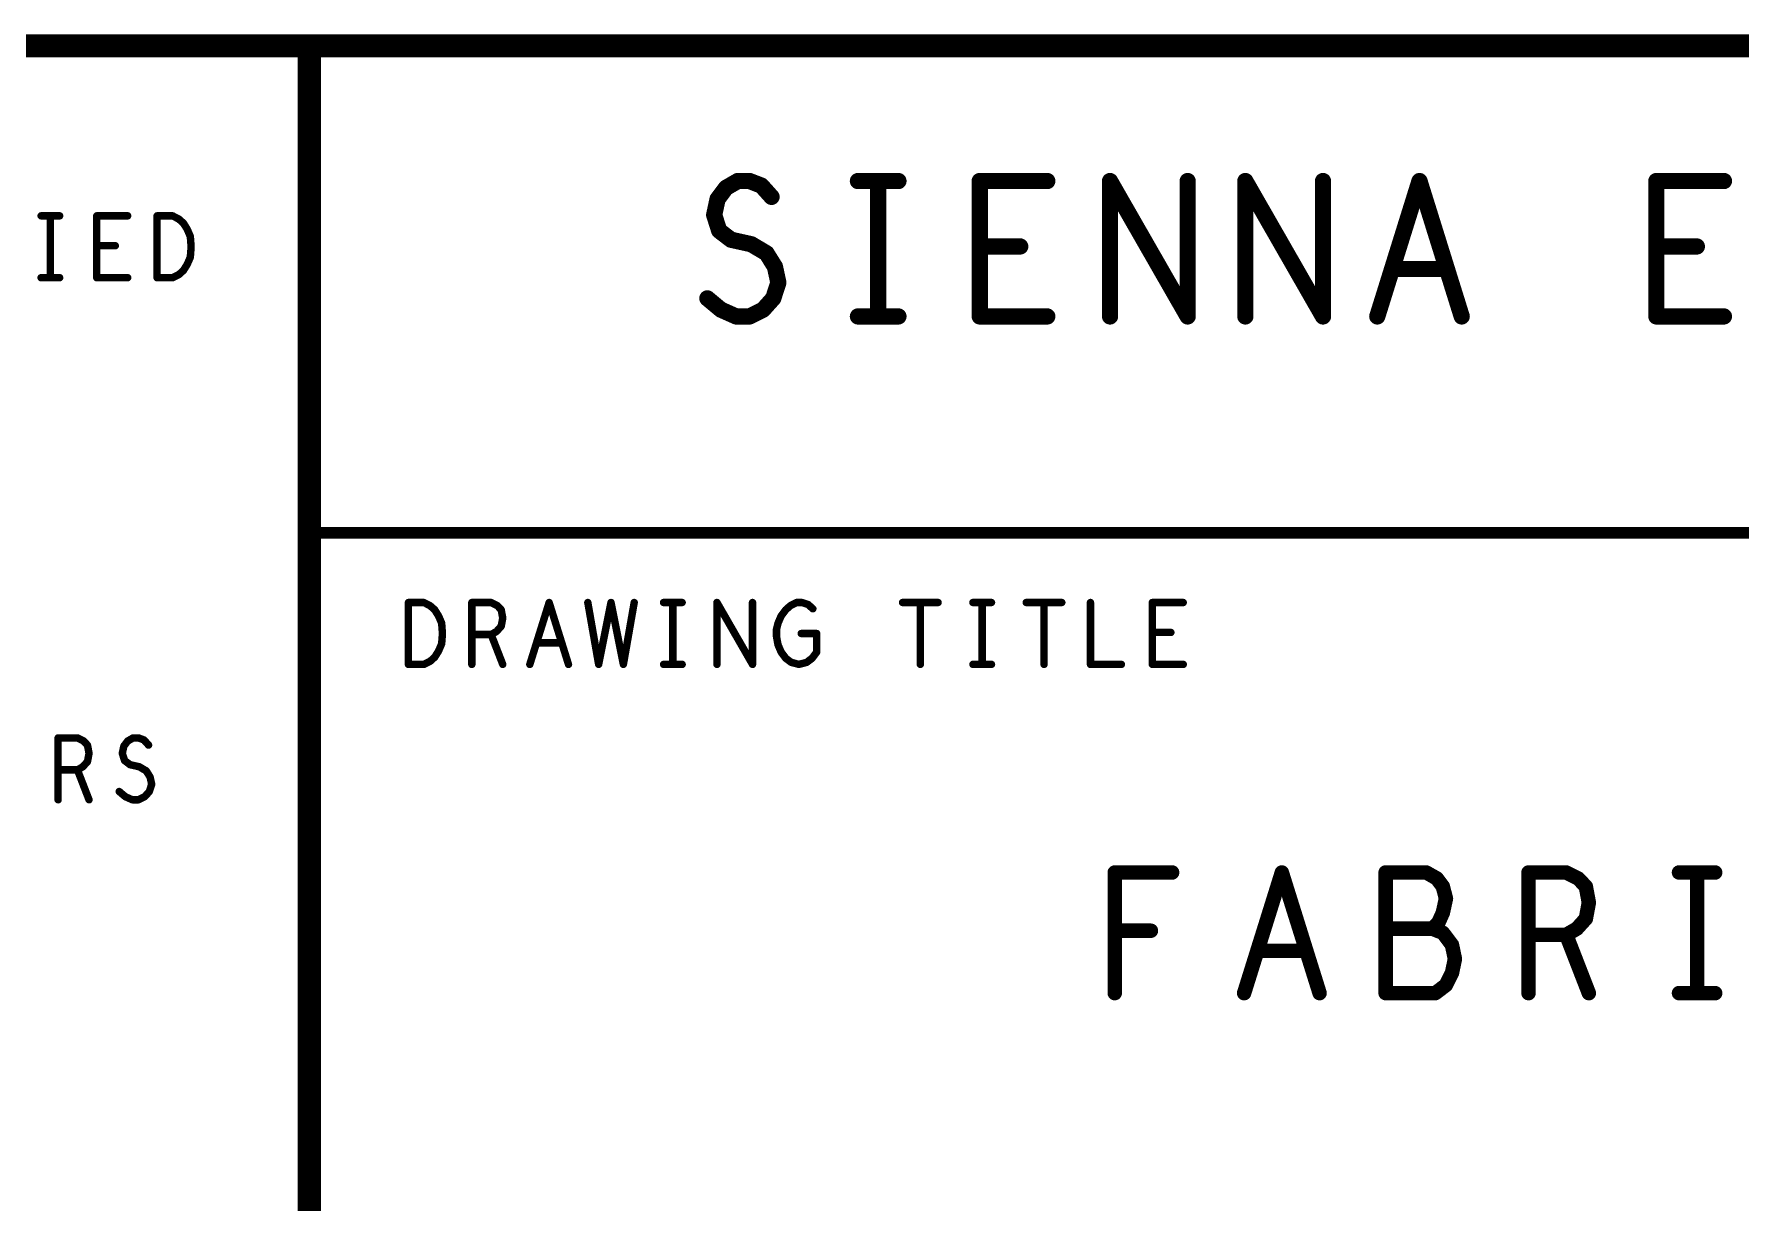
# Model space of a CAD drawing. Extents: x -14.2 to 19.9, y -5.2 to 16.9.
# Drawn here: x 13.374 to 15.581, y -3.643 to -2.132 of the extents above; entities that cross this region are included whole.
import ezdxf

# ---------------------------------------------------------------- set-up
doc = ezdxf.new("R2010")
doc.units = 0
doc.layers.get('0').update_dxf_attribs({"linetype": 'CONTINUOUS'})
doc.layers.add('FAB', color=2, linetype='CONTINUOUS')

# ---------------------------------------------------------------- blocks, each defined once
blk = doc.blocks.new('ROUND_138')
at = {"const_width": 0.015}
blk.add_lwpolyline([(-0.0075, 0, 1), (0.0075, 0, 1)], format="xyb", close=True, dxfattribs=at)
blk = doc.blocks.new('ROUND_105')
at = {"const_width": 0.0075}
blk.add_lwpolyline([(-0.00375, 0, 1), (0.00375, 0, 1)], format="xyb", close=True, dxfattribs=at)
blk = doc.blocks.new('ROUND_177')
at = {"const_width": 0.00936}
blk.add_lwpolyline([(-0.00468, 0, 1), (0.00468, 0, 1)], format="xyb", close=True, dxfattribs=at)
blk = doc.blocks.new('ROUND_179')
at = {"const_width": 0.0105}
blk.add_lwpolyline([(-0.00525, 0, 1), (0.00525, 0, 1)], format="xyb", close=True, dxfattribs=at)
blk = doc.blocks.new('ROUND_176')
at = {"const_width": 0.0048}
blk.add_lwpolyline([(-0.0024, 0, 1), (0.0024, 0, 1)], format="xyb", close=True, dxfattribs=at)

msp = doc.modelspace()

# ---------------------------------------------------------------- linework, layer by layer
at = {"layer": 'FAB'}
for points, const_width in [([(11.2301, -2.1473), (13.7501, -2.1473)], 0.03), ([(13.7301, -2.7973), (13.7301, -2.1473)], 0.03), ([(13.7301, -2.1473), (18.8501, -2.1473)], 0.03), ([(14.2688, -2.331), (14.284, -2.3222)], 0.021), ([(14.284, -2.3222), (14.2993, -2.3222)], 0.021), ([(14.2993, -2.3222), (14.3146, -2.3281)], 0.021), ([(14.4394, -2.3222), (14.4918, -2.3222)], 0.021), ([(14.4656, -2.3222), (14.4656, -2.4973)], 0.021), ([(14.5969, -2.4973), (14.5969, -2.3222)], 0.021), ([(14.5969, -2.3222), (14.6843, -2.3222)], 0.021), ([(14.7654, -2.4973), (14.7654, -2.3222)], 0.021), ([(14.7654, -2.3222), (14.8658, -2.4973)], 0.021), ([(14.8658, -2.4973), (14.8658, -2.3222)], 0.021), ([(14.9404, -2.4973), (14.9404, -2.3222)], 0.021), ([(14.9404, -2.3222), (15.0408, -2.4973)], 0.021), ([(15.0408, -2.4973), (15.0408, -2.3222)], 0.021), ([(15.111, -2.4973), (15.1656, -2.3222)], 0.021), ([(15.1656, -2.3222), (15.2202, -2.4973)], 0.021), ([(15.4719, -2.4973), (15.4719, -2.3222)], 0.021), ([(15.4719, -2.3222), (15.5593, -2.3222)], 0.021), ([(14.2535, -2.366), (14.2579, -2.3456)], 0.021), ([(14.2579, -2.3456), (14.2688, -2.331)], 0.021), ([(14.3146, -2.3281), (14.3277, -2.3427)], 0.021), ([(14.26, -2.3864), (14.2535, -2.366)], 0.021), ([(13.3831, -2.3672), (13.4071, -2.3672)], 0.0096), ([(13.3951, -2.3672), (13.3951, -2.4472)], 0.0096), ([(13.4551, -2.4472), (13.4551, -2.3672)], 0.0096), ([(13.4551, -2.3672), (13.4951, -2.3672)], 0.0096), ([(13.5331, -2.4472), (13.5331, -2.3672)], 0.0096), ([(13.5331, -2.3672), (13.5531, -2.3672)], 0.0096), ([(13.5531, -2.3672), (13.5611, -2.3713)], 0.0096), ([(13.5611, -2.3713), (13.5671, -2.3766)], 0.0096), ([(13.5671, -2.3766), (13.5721, -2.3846)], 0.0096), ([(13.5721, -2.3846), (13.5761, -2.3939)], 0.0096), ([(14.2753, -2.3981), (14.26, -2.3864)], 0.021), ([(13.4791, -2.4059), (13.4551, -2.4059)], 0.0096), ([(13.5761, -2.3939), (13.5771, -2.4073)], 0.0096), ([(13.5771, -2.4073), (13.5761, -2.4206)], 0.0096), ([(14.3015, -2.4039), (14.2753, -2.3981)], 0.021), ([(14.3212, -2.4156), (14.3015, -2.4039)], 0.021), ([(14.3321, -2.4331), (14.3212, -2.4156)], 0.021), ([(14.6493, -2.4068), (14.5969, -2.4068)], 0.021), ([(15.5243, -2.4068), (15.4719, -2.4068)], 0.021), ([(13.5721, -2.4299), (13.5671, -2.4379)], 0.0096), ([(13.5761, -2.4206), (13.5721, -2.4299)], 0.0096), ([(14.3365, -2.4535), (14.3321, -2.4331)], 0.021), ([(15.2005, -2.436), (15.1307, -2.436)], 0.021), ([(13.3831, -2.4472), (13.4071, -2.4472)], 0.0096), ([(13.4951, -2.4472), (13.4551, -2.4472)], 0.0096), ([(13.5531, -2.4472), (13.5331, -2.4472)], 0.0096), ([(13.5611, -2.4433), (13.5531, -2.4472)], 0.0096), ([(13.5671, -2.4379), (13.5611, -2.4433)], 0.0096), ([(14.3299, -2.4739), (14.3365, -2.4535)], 0.021), ([(14.2447, -2.4739), (14.2622, -2.4885)], 0.021), ([(14.3168, -2.4885), (14.3299, -2.4739)], 0.021), ([(14.2622, -2.4885), (14.2819, -2.4973)], 0.021), ([(14.2819, -2.4973), (14.2993, -2.4973)], 0.021), ([(14.2993, -2.4973), (14.3168, -2.4885)], 0.021), ([(14.4394, -2.4973), (14.4918, -2.4973)], 0.021), ([(14.6843, -2.4973), (14.5969, -2.4973)], 0.021), ([(15.5593, -2.4973), (15.4719, -2.4973)], 0.021), ([(13.7301, -3.9072), (13.7301, -2.7772)], 0.03), ([(13.7301, -2.7772), (18.8501, -2.7772)], 0.015), ([(13.8581, -2.9472), (13.8581, -2.8672)], 0.0096), ([(13.8581, -2.8672), (13.8781, -2.8672)], 0.0096), ([(13.8781, -2.8672), (13.8861, -2.8713)], 0.0096), ([(13.8861, -2.8713), (13.8921, -2.8766)], 0.0096), ([(13.9401, -2.9472), (13.9401, -2.8672)], 0.0096), ([(13.9401, -2.8672), (13.9651, -2.8672)], 0.0096), ([(13.9651, -2.8672), (13.9731, -2.8713)], 0.0096), ([(13.9731, -2.8713), (13.9781, -2.8766)], 0.0096), ([(14.0151, -2.9472), (14.0401, -2.8672)], 0.0096), ([(14.0401, -2.8672), (14.0651, -2.9472)], 0.0096), ([(14.0901, -2.8672), (14.1041, -2.9472)], 0.0096), ([(14.1041, -2.9472), (14.1201, -2.8672)], 0.0096), ([(14.1201, -2.8672), (14.1361, -2.9472)], 0.0096), ([(14.1361, -2.9472), (14.1501, -2.8672)], 0.0096), ([(14.1881, -2.8672), (14.2121, -2.8672)], 0.0096), ([(14.2001, -2.8672), (14.2001, -2.9472)], 0.0096), ([(14.2571, -2.9472), (14.2571, -2.8672)], 0.0096), ([(14.2571, -2.8672), (14.3031, -2.9472)], 0.0096), ([(14.3031, -2.9472), (14.3031, -2.8672)], 0.0096), ([(14.3461, -2.8766), (14.3521, -2.8713)], 0.0096), ([(14.3521, -2.8713), (14.3601, -2.8672)], 0.0096), ([(14.3601, -2.8672), (14.3671, -2.8672)], 0.0096), ([(14.3671, -2.8672), (14.3751, -2.8699)], 0.0096), ([(14.3751, -2.8699), (14.3811, -2.8753)], 0.0096), ([(14.4971, -2.8672), (14.5431, -2.8672)], 0.0096), ([(14.5201, -2.8672), (14.5201, -2.9472)], 0.0096), ([(14.5881, -2.8672), (14.6121, -2.8672)], 0.0096), ([(14.6001, -2.8672), (14.6001, -2.9472)], 0.0096), ([(14.6571, -2.8672), (14.7031, -2.8672)], 0.0096), ([(14.6801, -2.8672), (14.6801, -2.9472)], 0.0096), ([(14.7401, -2.8672), (14.7401, -2.9472)], 0.0096), ([(14.8201, -2.9472), (14.8201, -2.8672)], 0.0096), ([(14.8201, -2.8672), (14.8601, -2.8672)], 0.0096), ([(13.8921, -2.8766), (13.8971, -2.8846)], 0.0096), ([(13.8971, -2.8846), (13.9011, -2.8939)], 0.0096), ([(13.9011, -2.8939), (13.9021, -2.9073)], 0.0096), ([(13.9781, -2.8766), (13.9801, -2.8873)], 0.0096), ([(13.9801, -2.8873), (13.9781, -2.8979)], 0.0096), ([(14.3341, -2.9019), (14.3361, -2.8939)], 0.0096), ([(14.3361, -2.8939), (14.3401, -2.8846)], 0.0096), ([(14.3401, -2.8846), (14.3461, -2.8766)], 0.0096), ([(13.9021, -2.9073), (13.9011, -2.9206)], 0.0096), ([(13.9651, -2.9086), (13.9401, -2.9086)], 0.0096), ([(13.9721, -2.9046), (13.9651, -2.9086)], 0.0096), ([(13.9651, -2.9086), (13.9801, -2.9472)], 0.0096), ([(13.9781, -2.8979), (13.9721, -2.9046)], 0.0096), ([(14.3341, -2.9113), (14.3341, -2.9019)], 0.0096), ([(14.3361, -2.9219), (14.3341, -2.9113)], 0.0096), ([(14.3661, -2.9073), (14.3861, -2.9073)], 0.0096), ([(14.3861, -2.9073), (14.3861, -2.9313)], 0.0096), ([(14.8441, -2.9059), (14.8201, -2.9059)], 0.0096), ([(13.8921, -2.9379), (13.8861, -2.9433)], 0.0096), ([(13.8971, -2.9299), (13.8921, -2.9379)], 0.0096), ([(13.9011, -2.9206), (13.8971, -2.9299)], 0.0096), ([(14.0561, -2.9193), (14.0241, -2.9193)], 0.0096), ([(14.3401, -2.9313), (14.3361, -2.9219)], 0.0096), ([(14.3461, -2.9393), (14.3401, -2.9313)], 0.0096), ([(14.3531, -2.9446), (14.3461, -2.9393)], 0.0096), ([(14.3801, -2.9393), (14.3731, -2.9446)], 0.0096), ([(14.3861, -2.9313), (14.3801, -2.9393)], 0.0096), ([(13.8781, -2.9472), (13.8581, -2.9472)], 0.0096), ([(13.8861, -2.9433), (13.8781, -2.9472)], 0.0096), ([(14.1881, -2.9472), (14.2121, -2.9472)], 0.0096), ([(14.3631, -2.9472), (14.3531, -2.9446)], 0.0096), ([(14.3731, -2.9446), (14.3631, -2.9472)], 0.0096), ([(14.5881, -2.9472), (14.6121, -2.9472)], 0.0096), ([(14.7401, -2.9472), (14.7801, -2.9472)], 0.0096), ([(14.8601, -2.9472), (14.8201, -2.9472)], 0.0096), ([(13.4051, -3.1223), (13.4051, -3.0423)], 0.0096), ([(13.4051, -3.0423), (13.4301, -3.0423)], 0.0096), ([(13.4301, -3.0423), (13.4381, -3.0463)], 0.0096), ([(13.4381, -3.0463), (13.4431, -3.0516)], 0.0096), ([(13.4901, -3.0529), (13.4951, -3.0463)], 0.0096), ([(13.4951, -3.0463), (13.5021, -3.0423)], 0.0096), ([(13.5021, -3.0423), (13.5091, -3.0423)], 0.0096), ([(13.5091, -3.0423), (13.5161, -3.0449)], 0.0096), ([(13.5161, -3.0449), (13.5221, -3.0516)], 0.0096), ([(13.4431, -3.0516), (13.4451, -3.0623)], 0.0096), ([(13.4451, -3.0623), (13.4431, -3.0729)], 0.0096), ([(13.4881, -3.0623), (13.4901, -3.0529)], 0.0096), ([(13.4911, -3.0716), (13.4881, -3.0623)], 0.0096), ([(13.4981, -3.0769), (13.4911, -3.0716)], 0.0096), ([(13.4301, -3.0836), (13.4051, -3.0836)], 0.0096), ([(13.4371, -3.0796), (13.4301, -3.0836)], 0.0096), ([(13.4301, -3.0836), (13.4451, -3.1223)], 0.0096), ([(13.4431, -3.0729), (13.4371, -3.0796)], 0.0096), ([(13.5101, -3.0796), (13.4981, -3.0769)], 0.0096), ([(13.5191, -3.0849), (13.5101, -3.0796)], 0.0096), ([(13.5241, -3.0929), (13.5191, -3.0849)], 0.0096), ([(13.5261, -3.1022), (13.5241, -3.0929)], 0.0096), ([(13.4841, -3.1116), (13.4921, -3.1183)], 0.0096), ([(13.5171, -3.1183), (13.5231, -3.1116)], 0.0096), ([(13.5231, -3.1116), (13.5261, -3.1022)], 0.0096), ([(13.4921, -3.1183), (13.5011, -3.1223)], 0.0096), ([(13.5011, -3.1223), (13.5091, -3.1223)], 0.0096), ([(13.5091, -3.1223), (13.5171, -3.1183)], 0.0096), ([(14.7715, -3.3723), (14.7715, -3.2163)], 0.0187), ([(14.7715, -3.2163), (14.8457, -3.2163)], 0.0187), ([(14.9388, -3.3723), (14.9876, -3.2163)], 0.0187), ([(14.9876, -3.2163), (15.0364, -3.3723)], 0.0187), ([(15.1744, -3.2163), (15.1218, -3.2163)], 0.0187), ([(15.1218, -3.2163), (15.1218, -3.3723)], 0.0187), ([(15.1881, -3.2241), (15.1744, -3.2163)], 0.0187), ([(15.1958, -3.2345), (15.1881, -3.2241)], 0.0187), ([(15.3066, -3.3723), (15.3066, -3.2163)], 0.0187), ([(15.3066, -3.2163), (15.3553, -3.2163)], 0.0187), ([(15.3553, -3.2163), (15.3709, -3.2241)], 0.0187), ([(15.3709, -3.2241), (15.3807, -3.2345)], 0.0187), ([(15.5012, -3.2163), (15.548, -3.2163)], 0.0187), ([(15.5246, -3.2163), (15.5246, -3.3723)], 0.0187), ([(15.1998, -3.25), (15.1958, -3.2345)], 0.0187), ([(15.1958, -3.2683), (15.1998, -3.25)], 0.0187), ([(15.3807, -3.2345), (15.3846, -3.2553)], 0.0187), ([(15.19, -3.2813), (15.1958, -3.2683)], 0.0187), ([(15.3846, -3.2553), (15.3807, -3.2761)], 0.0187), ([(14.8183, -3.2916), (14.7715, -3.2916)], 0.0187), ([(15.1822, -3.289), (15.1218, -3.289)], 0.0187), ([(15.1822, -3.289), (15.19, -3.2813)], 0.0187), ([(15.1958, -3.2943), (15.1822, -3.289)], 0.0187), ([(15.2076, -3.3099), (15.1958, -3.2943)], 0.0187), ([(15.3553, -3.2969), (15.3066, -3.2969)], 0.0187), ([(15.369, -3.289), (15.3553, -3.2969)], 0.0187), ([(15.3553, -3.2969), (15.3846, -3.3723)], 0.0187), ([(15.3807, -3.2761), (15.369, -3.289)], 0.0187), ([(15.0188, -3.3177), (14.9564, -3.3177)], 0.0187), ([(15.2114, -3.3281), (15.2076, -3.3099)], 0.0187), ([(15.2076, -3.3463), (15.2114, -3.3281)], 0.0187), ([(15.1861, -3.3723), (15.1998, -3.3619)], 0.0187), ([(15.1998, -3.3619), (15.2076, -3.3463)], 0.0187), ([(15.1218, -3.3723), (15.1861, -3.3723)], 0.0187), ([(15.5012, -3.3723), (15.548, -3.3723)], 0.0187)]:
    msp.add_lwpolyline(points, dxfattribs=dict(at, const_width=const_width))

# ---------------------------------------------------------------- block references
for name, p in [('ROUND_138', (13.7301, -2.1473)), ('ROUND_138', (13.7301, -2.1473)), ('ROUND_138', (13.7501, -2.1473)), ('ROUND_179', (14.284, -2.3222)), ('ROUND_179', (14.284, -2.3222)), ('ROUND_179', (14.2993, -2.3222)), ('ROUND_179', (14.2993, -2.3222)), ('ROUND_179', (14.4394, -2.3222)), ('ROUND_179', (14.4656, -2.3222)), ('ROUND_179', (14.4918, -2.3222)), ('ROUND_179', (14.5969, -2.3222)), ('ROUND_179', (14.5969, -2.3222)), ('ROUND_179', (14.6843, -2.3222)), ('ROUND_179', (14.7654, -2.3222)), ('ROUND_179', (14.7654, -2.3222)), ('ROUND_179', (14.8658, -2.3222)), ('ROUND_179', (14.9404, -2.3222)), ('ROUND_179', (14.9404, -2.3222)), ('ROUND_179', (15.0408, -2.3222)), ('ROUND_179', (15.1656, -2.3222)), ('ROUND_179', (15.1656, -2.3222)), ('ROUND_179', (15.4719, -2.3222)), ('ROUND_179', (15.4719, -2.3222)), ('ROUND_179', (15.5593, -2.3222)), ('ROUND_179', (14.2579, -2.3456)), ('ROUND_179', (14.2579, -2.3456)), ('ROUND_179', (14.2688, -2.331)), ('ROUND_179', (14.2688, -2.331)), ('ROUND_179', (14.3146, -2.3281)), ('ROUND_179', (14.3146, -2.3281)), ('ROUND_179', (14.3277, -2.3427)), ('ROUND_179', (14.2535, -2.366)), ('ROUND_179', (14.2535, -2.366)), ('ROUND_176', (13.3831, -2.3672)), ('ROUND_176', (13.3951, -2.3672)), ('ROUND_176', (13.4071, -2.3672)), ('ROUND_176', (13.4551, -2.3672)), ('ROUND_176', (13.4551, -2.3672)), ('ROUND_176', (13.4951, -2.3672)), ('ROUND_176', (13.5331, -2.3672)), ('ROUND_176', (13.5331, -2.3672)), ('ROUND_176', (13.5531, -2.3672)), ('ROUND_176', (13.5531, -2.3672)), ('ROUND_176', (13.5611, -2.3713)), ('ROUND_176', (13.5611, -2.3713)), ('ROUND_176', (13.5671, -2.3766)), ('ROUND_176', (13.5671, -2.3766)), ('ROUND_176', (13.5721, -2.3846)), ('ROUND_176', (13.5721, -2.3846)), ('ROUND_179', (14.26, -2.3864)), ('ROUND_179', (14.26, -2.3864)), ('ROUND_176', (13.4551, -2.4059)), ('ROUND_176', (13.4791, -2.4059)), ('ROUND_176', (13.5761, -2.3939)), ('ROUND_176', (13.5761, -2.3939)), ('ROUND_176', (13.5771, -2.4073)), ('ROUND_176', (13.5771, -2.4073)), ('ROUND_179', (14.2753, -2.3981)), ('ROUND_179', (14.2753, -2.3981)), ('ROUND_179', (14.3015, -2.4039)), ('ROUND_179', (14.3015, -2.4039)), ('ROUND_179', (14.3212, -2.4156)), ('ROUND_179', (14.3212, -2.4156)), ('ROUND_179', (14.5969, -2.4068)), ('ROUND_179', (14.6493, -2.4068)), ('ROUND_179', (15.4719, -2.4068)), ('ROUND_179', (15.5243, -2.4068)), ('ROUND_176', (13.5721, -2.4299)), ('ROUND_176', (13.5721, -2.4299)), ('ROUND_176', (13.5761, -2.4206)), ('ROUND_176', (13.5761, -2.4206)), ('ROUND_179', (14.3321, -2.4331)), ('ROUND_179', (14.3321, -2.4331)), ('ROUND_179', (15.1307, -2.436)), ('ROUND_179', (15.2005, -2.436)), ('ROUND_176', (13.3831, -2.4472)), ('ROUND_176', (13.3951, -2.4472)), ('ROUND_176', (13.4071, -2.4472)), ('ROUND_176', (13.4551, -2.4472)), ('ROUND_176', (13.4551, -2.4472)), ('ROUND_176', (13.4951, -2.4472)), ('ROUND_176', (13.5331, -2.4472)), ('ROUND_176', (13.5331, -2.4472)), ('ROUND_176', (13.5531, -2.4472)), ('ROUND_176', (13.5531, -2.4472)), ('ROUND_176', (13.5611, -2.4433)), ('ROUND_176', (13.5611, -2.4433)), ('ROUND_176', (13.5671, -2.4379)), ('ROUND_176', (13.5671, -2.4379)), ('ROUND_179', (14.3365, -2.4535)), ('ROUND_179', (14.3365, -2.4535)), ('ROUND_179', (14.2447, -2.4739)), ('ROUND_179', (14.3299, -2.4739)), ('ROUND_179', (14.3299, -2.4739)), ('ROUND_179', (14.2622, -2.4885)), ('ROUND_179', (14.2622, -2.4885)), ('ROUND_179', (14.2819, -2.4973)), ('ROUND_179', (14.2819, -2.4973)), ('ROUND_179', (14.2993, -2.4973)), ('ROUND_179', (14.2993, -2.4973)), ('ROUND_179', (14.3168, -2.4885)), ('ROUND_179', (14.3168, -2.4885)), ('ROUND_179', (14.4394, -2.4973)), ('ROUND_179', (14.4656, -2.4973)), ('ROUND_179', (14.4918, -2.4973)), ('ROUND_179', (14.5969, -2.4973)), ('ROUND_179', (14.5969, -2.4973)), ('ROUND_179', (14.6843, -2.4973)), ('ROUND_179', (14.7654, -2.4973)), ('ROUND_179', (14.8658, -2.4973)), ('ROUND_179', (14.8658, -2.4973)), ('ROUND_179', (14.9404, -2.4973)), ('ROUND_179', (15.0408, -2.4973)), ('ROUND_179', (15.0408, -2.4973)), ('ROUND_179', (15.111, -2.4973)), ('ROUND_179', (15.2202, -2.4973)), ('ROUND_179', (15.4719, -2.4973)), ('ROUND_179', (15.4719, -2.4973)), ('ROUND_179', (15.5593, -2.4973)), ('ROUND_138', (13.7301, -2.7772)), ('ROUND_105', (13.7301, -2.7772)), ('ROUND_138', (13.7301, -2.7973)), ('ROUND_176', (13.8581, -2.8672)), ('ROUND_176', (13.8581, -2.8672)), ('ROUND_176', (13.8781, -2.8672)), ('ROUND_176', (13.8781, -2.8672)), ('ROUND_176', (13.8861, -2.8713)), ('ROUND_176', (13.8861, -2.8713)), ('ROUND_176', (13.9401, -2.8672)), ('ROUND_176', (13.9401, -2.8672)), ('ROUND_176', (13.9651, -2.8672)), ('ROUND_176', (13.9651, -2.8672)), ('ROUND_176', (13.9731, -2.8713)), ('ROUND_176', (13.9731, -2.8713)), ('ROUND_176', (14.0401, -2.8672)), ('ROUND_176', (14.0401, -2.8672)), ('ROUND_176', (14.0901, -2.8672)), ('ROUND_176', (14.1201, -2.8672)), ('ROUND_176', (14.1201, -2.8672)), ('ROUND_176', (14.1501, -2.8672)), ('ROUND_176', (14.1881, -2.8672)), ('ROUND_176', (14.2001, -2.8672)), ('ROUND_176', (14.2121, -2.8672)), ('ROUND_176', (14.2571, -2.8672)), ('ROUND_176', (14.2571, -2.8672)), ('ROUND_176', (14.3031, -2.8672)), ('ROUND_176', (14.3521, -2.8713)), ('ROUND_176', (14.3521, -2.8713)), ('ROUND_176', (14.3601, -2.8672)), ('ROUND_176', (14.3601, -2.8672)), ('ROUND_176', (14.3671, -2.8672)), ('ROUND_176', (14.3671, -2.8672)), ('ROUND_176', (14.3751, -2.8699)), ('ROUND_176', (14.3751, -2.8699)), ('ROUND_176', (14.4971, -2.8672)), ('ROUND_176', (14.5201, -2.8672)), ('ROUND_176', (14.5431, -2.8672)), ('ROUND_176', (14.5881, -2.8672)), ('ROUND_176', (14.6001, -2.8672)), ('ROUND_176', (14.6121, -2.8672)), ('ROUND_176', (14.6571, -2.8672)), ('ROUND_176', (14.6801, -2.8672)), ('ROUND_176', (14.7031, -2.8672)), ('ROUND_176', (14.7401, -2.8672)), ('ROUND_176', (14.8201, -2.8672)), ('ROUND_176', (14.8201, -2.8672)), ('ROUND_176', (14.8601, -2.8672)), ('ROUND_176', (13.8921, -2.8766)), ('ROUND_176', (13.8921, -2.8766)), ('ROUND_176', (13.8971, -2.8846)), ('ROUND_176', (13.8971, -2.8846)), ('ROUND_176', (13.9011, -2.8939)), ('ROUND_176', (13.9011, -2.8939)), ('ROUND_176', (13.9781, -2.8766)), ('ROUND_176', (13.9781, -2.8766)), ('ROUND_176', (13.9801, -2.8873)), ('ROUND_176', (13.9801, -2.8873)), ('ROUND_176', (14.3361, -2.8939)), ('ROUND_176', (14.3361, -2.8939)), ('ROUND_176', (14.3401, -2.8846)), ('ROUND_176', (14.3401, -2.8846)), ('ROUND_176', (14.3461, -2.8766)), ('ROUND_176', (14.3461, -2.8766)), ('ROUND_176', (14.3811, -2.8753)), ('ROUND_176', (13.9021, -2.9073)), ('ROUND_176', (13.9021, -2.9073)), ('ROUND_176', (13.9401, -2.9086)), ('ROUND_176', (13.9651, -2.9086)), ('ROUND_176', (13.9651, -2.9086)), ('ROUND_176', (13.9651, -2.9086)), ('ROUND_176', (13.9721, -2.9046)), ('ROUND_176', (13.9721, -2.9046)), ('ROUND_176', (13.9781, -2.8979)), ('ROUND_176', (13.9781, -2.8979)), ('ROUND_176', (14.3341, -2.9019)), ('ROUND_176', (14.3341, -2.9019)), ('ROUND_176', (14.3341, -2.9113)), ('ROUND_176', (14.3341, -2.9113)), ('ROUND_176', (14.3661, -2.9073)), ('ROUND_176', (14.3861, -2.9073)), ('ROUND_176', (14.3861, -2.9073)), ('ROUND_176', (14.8201, -2.9059)), ('ROUND_176', (14.8441, -2.9059)), ('ROUND_176', (13.8921, -2.9379)), ('ROUND_176', (13.8921, -2.9379)), ('ROUND_176', (13.8971, -2.9299)), ('ROUND_176', (13.8971, -2.9299)), ('ROUND_176', (13.9011, -2.9206)), ('ROUND_176', (13.9011, -2.9206)), ('ROUND_176', (14.0241, -2.9193)), ('ROUND_176', (14.0561, -2.9193)), ('ROUND_176', (14.3361, -2.9219)), ('ROUND_176', (14.3361, -2.9219)), ('ROUND_176', (14.3401, -2.9313)), ('ROUND_176', (14.3401, -2.9313)), ('ROUND_176', (14.3461, -2.9393)), ('ROUND_176', (14.3461, -2.9393)), ('ROUND_176', (14.3801, -2.9393)), ('ROUND_176', (14.3801, -2.9393)), ('ROUND_176', (14.3861, -2.9313)), ('ROUND_176', (14.3861, -2.9313)), ('ROUND_176', (13.8581, -2.9472)), ('ROUND_176', (13.8581, -2.9472)), ('ROUND_176', (13.8781, -2.9472)), ('ROUND_176', (13.8781, -2.9472)), ('ROUND_176', (13.8861, -2.9433)), ('ROUND_176', (13.8861, -2.9433)), ('ROUND_176', (13.9401, -2.9472)), ('ROUND_176', (13.9801, -2.9472)), ('ROUND_176', (14.0151, -2.9472)), ('ROUND_176', (14.0651, -2.9472)), ('ROUND_176', (14.1041, -2.9472)), ('ROUND_176', (14.1041, -2.9472)), ('ROUND_176', (14.1361, -2.9472)), ('ROUND_176', (14.1361, -2.9472)), ('ROUND_176', (14.1881, -2.9472)), ('ROUND_176', (14.2001, -2.9472)), ('ROUND_176', (14.2121, -2.9472)), ('ROUND_176', (14.2571, -2.9472)), ('ROUND_176', (14.3031, -2.9472)), ('ROUND_176', (14.3031, -2.9472)), ('ROUND_176', (14.3531, -2.9446)), ('ROUND_176', (14.3531, -2.9446)), ('ROUND_176', (14.3631, -2.9472)), ('ROUND_176', (14.3631, -2.9472)), ('ROUND_176', (14.3731, -2.9446)), ('ROUND_176', (14.3731, -2.9446)), ('ROUND_176', (14.5201, -2.9472)), ('ROUND_176', (14.5881, -2.9472)), ('ROUND_176', (14.6001, -2.9472)), ('ROUND_176', (14.6121, -2.9472)), ('ROUND_176', (14.6801, -2.9472)), ('ROUND_176', (14.7401, -2.9472)), ('ROUND_176', (14.7401, -2.9472)), ('ROUND_176', (14.7801, -2.9472)), ('ROUND_176', (14.8201, -2.9472)), ('ROUND_176', (14.8201, -2.9472)), ('ROUND_176', (14.8601, -2.9472)), ('ROUND_176', (13.4051, -3.0423)), ('ROUND_176', (13.4051, -3.0423)), ('ROUND_176', (13.4301, -3.0423)), ('ROUND_176', (13.4301, -3.0423)), ('ROUND_176', (13.4381, -3.0463)), ('ROUND_176', (13.4381, -3.0463)), ('ROUND_176', (13.4951, -3.0463)), ('ROUND_176', (13.4951, -3.0463)), ('ROUND_176', (13.5021, -3.0423)), ('ROUND_176', (13.5021, -3.0423)), ('ROUND_176', (13.5091, -3.0423)), ('ROUND_176', (13.5091, -3.0423)), ('ROUND_176', (13.5161, -3.0449)), ('ROUND_176', (13.5161, -3.0449)), ('ROUND_176', (13.4431, -3.0516)), ('ROUND_176', (13.4431, -3.0516)), ('ROUND_176', (13.4451, -3.0623)), ('ROUND_176', (13.4451, -3.0623)), ('ROUND_176', (13.4881, -3.0623)), ('ROUND_176', (13.4881, -3.0623)), ('ROUND_176', (13.4901, -3.0529)), ('ROUND_176', (13.4901, -3.0529)), ('ROUND_176', (13.4911, -3.0716)), ('ROUND_176', (13.4911, -3.0716)), ('ROUND_176', (13.5221, -3.0516)), ('ROUND_176', (13.4051, -3.0836)), ('ROUND_176', (13.4301, -3.0836)), ('ROUND_176', (13.4301, -3.0836)), ('ROUND_176', (13.4301, -3.0836)), ('ROUND_176', (13.4371, -3.0796)), ('ROUND_176', (13.4371, -3.0796)), ('ROUND_176', (13.4431, -3.0729)), ('ROUND_176', (13.4431, -3.0729)), ('ROUND_176', (13.4981, -3.0769)), ('ROUND_176', (13.4981, -3.0769)), ('ROUND_176', (13.5101, -3.0796)), ('ROUND_176', (13.5101, -3.0796)), ('ROUND_176', (13.5191, -3.0849)), ('ROUND_176', (13.5191, -3.0849)), ('ROUND_176', (13.5241, -3.0929)), ('ROUND_176', (13.5241, -3.0929)), ('ROUND_176', (13.4841, -3.1116)), ('ROUND_176', (13.5231, -3.1116)), ('ROUND_176', (13.5231, -3.1116)), ('ROUND_176', (13.5261, -3.1022)), ('ROUND_176', (13.5261, -3.1022)), ('ROUND_176', (13.4051, -3.1223)), ('ROUND_176', (13.4451, -3.1223)), ('ROUND_176', (13.4921, -3.1183)), ('ROUND_176', (13.4921, -3.1183)), ('ROUND_176', (13.5011, -3.1223)), ('ROUND_176', (13.5011, -3.1223)), ('ROUND_176', (13.5091, -3.1223)), ('ROUND_176', (13.5091, -3.1223)), ('ROUND_176', (13.5171, -3.1183)), ('ROUND_176', (13.5171, -3.1183)), ('ROUND_177', (14.7715, -3.2163)), ('ROUND_177', (14.7715, -3.2163)), ('ROUND_177', (14.8457, -3.2163)), ('ROUND_177', (14.9876, -3.2163)), ('ROUND_177', (14.9876, -3.2163)), ('ROUND_177', (15.1218, -3.2163)), ('ROUND_177', (15.1218, -3.2163)), ('ROUND_177', (15.1744, -3.2163)), ('ROUND_177', (15.1744, -3.2163)), ('ROUND_177', (15.1881, -3.2241)), ('ROUND_177', (15.1881, -3.2241)), ('ROUND_177', (15.3066, -3.2163)), ('ROUND_177', (15.3066, -3.2163)), ('ROUND_177', (15.3553, -3.2163)), ('ROUND_177', (15.3553, -3.2163)), ('ROUND_177', (15.3709, -3.2241)), ('ROUND_177', (15.3709, -3.2241)), ('ROUND_177', (15.5012, -3.2163)), ('ROUND_177', (15.5246, -3.2163)), ('ROUND_177', (15.548, -3.2163)), ('ROUND_177', (15.1958, -3.2345)), ('ROUND_177', (15.1958, -3.2345)), ('ROUND_177', (15.1998, -3.25)), ('ROUND_177', (15.1998, -3.25)), ('ROUND_177', (15.3807, -3.2345)), ('ROUND_177', (15.3807, -3.2345)), ('ROUND_177', (15.1958, -3.2683)), ('ROUND_177', (15.1958, -3.2683)), ('ROUND_177', (15.3846, -3.2553)), ('ROUND_177', (15.3846, -3.2553)), ('ROUND_177', (14.7715, -3.2916)), ('ROUND_177', (14.8183, -3.2916)), ('ROUND_177', (15.1218, -3.289)), ('ROUND_177', (15.1822, -3.289)), ('ROUND_177', (15.1822, -3.289)), ('ROUND_177', (15.1822, -3.289)), ('ROUND_177', (15.19, -3.2813)), ('ROUND_177', (15.19, -3.2813)), ('ROUND_177', (15.1958, -3.2943)), ('ROUND_177', (15.1958, -3.2943)), ('ROUND_177', (15.3066, -3.2969)), ('ROUND_177', (15.3553, -3.2969)), ('ROUND_177', (15.3553, -3.2969)), ('ROUND_177', (15.3553, -3.2969)), ('ROUND_177', (15.369, -3.289)), ('ROUND_177', (15.369, -3.289)), ('ROUND_177', (15.3807, -3.2761)), ('ROUND_177', (15.3807, -3.2761)), ('ROUND_177', (14.9564, -3.3177)), ('ROUND_177', (15.0188, -3.3177)), ('ROUND_177', (15.2076, -3.3099)), ('ROUND_177', (15.2076, -3.3099)), ('ROUND_177', (15.2114, -3.3281)), ('ROUND_177', (15.2114, -3.3281)), ('ROUND_177', (15.1998, -3.3619)), ('ROUND_177', (15.1998, -3.3619)), ('ROUND_177', (15.2076, -3.3463)), ('ROUND_177', (15.2076, -3.3463)), ('ROUND_177', (14.7715, -3.3723)), ('ROUND_177', (14.9388, -3.3723)), ('ROUND_177', (15.0364, -3.3723)), ('ROUND_177', (15.1218, -3.3723)), ('ROUND_177', (15.1218, -3.3723)), ('ROUND_177', (15.1861, -3.3723)), ('ROUND_177', (15.1861, -3.3723)), ('ROUND_177', (15.3066, -3.3723)), ('ROUND_177', (15.3846, -3.3723)), ('ROUND_177', (15.5012, -3.3723)), ('ROUND_177', (15.5246, -3.3723)), ('ROUND_177', (15.548, -3.3723))]:
    msp.add_blockref(name, p, dxfattribs=at)

doc.saveas('drawing.dxf')
